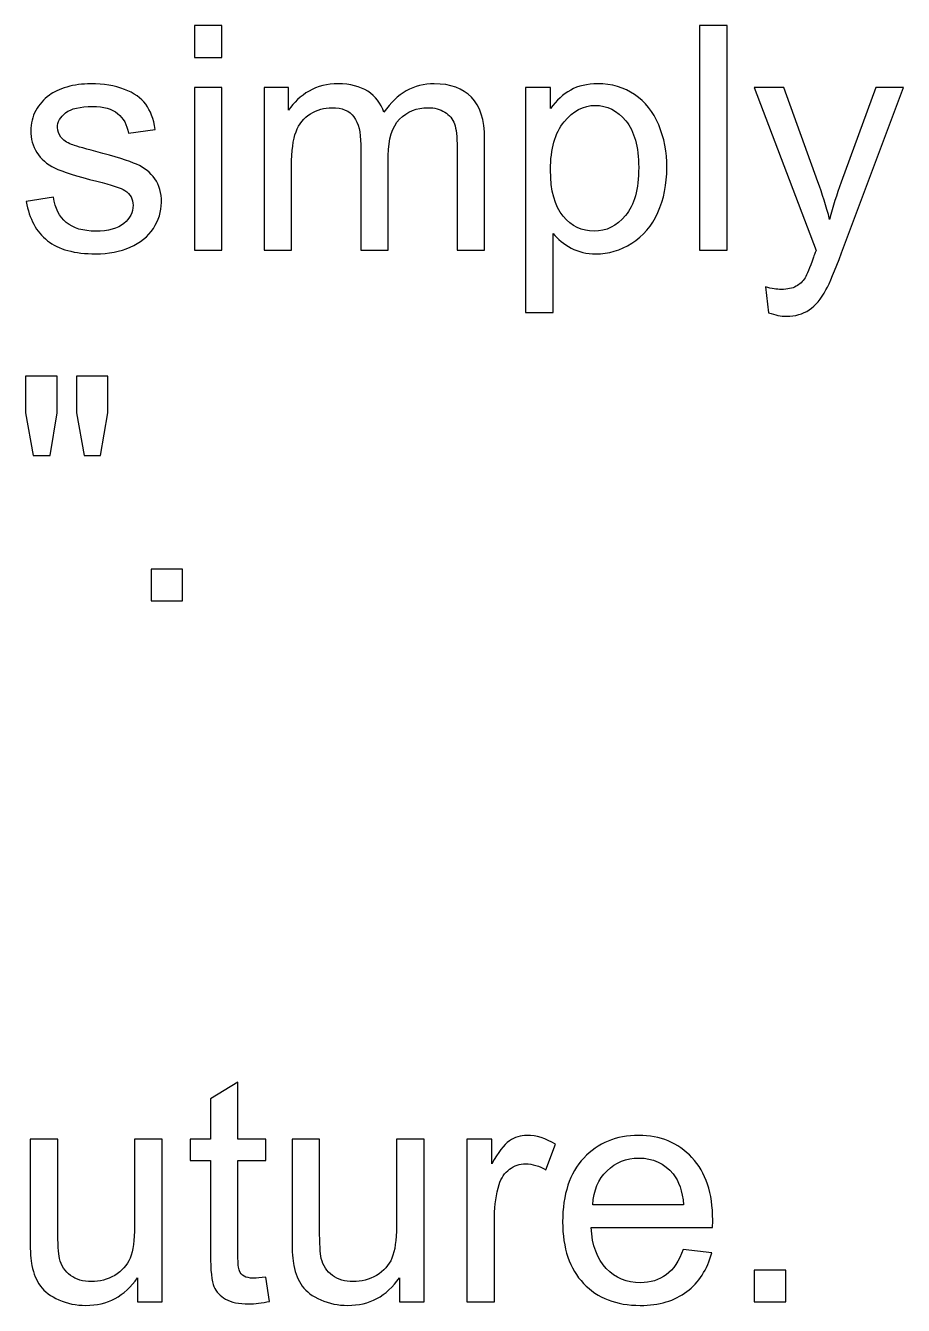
# Model space of a CAD drawing. Header units: millimetres. Extents: x -819 to 558, y -342 to 336.
# Drawn here: x -593 to -557.5, y -63.4 to -11.5 of the extents above; entities that cross this region are included whole.
import ezdxf

# ---------------------------------------------------------------- set-up
doc = ezdxf.new("R2010")
doc.units = ezdxf.units.MM
doc.header["$MEASUREMENT"] = 0
doc.layers.add('#Layer 1', color=7, linetype='Continuous')

msp = doc.modelspace()

# ---------------------------------------------------------------- linework, layer by layer
at = {"layer": '#Layer 1', "color": 250}
for points, knots in [([(-586.1765, -12.8317), (-586.1765, -12.8317), (-586.1765, -11.5469), (-586.1765, -11.5469), (-586.1765, -11.5469), (-586.1765, -11.5469), (-585.0589, -11.5469), (-585.0589, -11.5469), (-585.0589, -11.5469), (-585.0589, -11.5469), (-585.0589, -12.8317), (-585.0589, -12.8317), (-585.0589, -12.8317), (-585.0589, -12.8317), (-586.1765, -12.8317), (-586.1765, -12.8317)], [0, 0, 0, 0, 0.25, 0.25, 0.25, 0.25, 0.5, 0.5, 0.5, 0.5, 0.75, 0.75, 0.75, 0.75, 1, 1, 1, 1]), ([(-565.7422, -20.638), (-565.7422, -20.638), (-565.7422, -11.5469), (-565.7422, -11.5469), (-565.7422, -11.5469), (-565.7422, -11.5469), (-564.6267, -11.5469), (-564.6267, -11.5469), (-564.6267, -11.5469), (-564.6267, -11.5469), (-564.6267, -20.638), (-564.6267, -20.638), (-564.6267, -20.638), (-564.6267, -20.638), (-565.7422, -20.638), (-565.7422, -20.638)], [0, 0, 0, 0, 0.25, 0.25, 0.25, 0.25, 0.5, 0.5, 0.5, 0.5, 0.75, 0.75, 0.75, 0.75, 1, 1, 1, 1]), ([(-592.9773, -18.6716), (-592.9773, -18.6716), (-591.8745, -18.498), (-591.8745, -18.498), (-591.8745, -18.498), (-591.8131, -18.9404), (-591.6396, -19.2791), (-591.3559, -19.5162), (-591.3559, -19.5162), (-591.0744, -19.7511), (-590.6786, -19.8696), (-590.1685, -19.8696), (-590.1685, -19.8696), (-589.6563, -19.8696), (-589.2753, -19.7638), (-589.0276, -19.5564), (-589.0276, -19.5564), (-588.78, -19.3468), (-588.6551, -19.1013), (-588.6551, -18.8219), (-588.6551, -18.8219), (-588.6551, -18.5679), (-588.7651, -18.371), (-588.9853, -18.225), (-588.9853, -18.225), (-589.1377, -18.1255), (-589.5187, -18.0006), (-590.1262, -17.8482), (-590.1262, -17.8482), (-590.9432, -17.6408), (-591.5126, -17.463), (-591.828, -17.3106), (-591.828, -17.3106), (-592.1433, -17.1603), (-592.3846, -16.9508), (-592.5476, -16.6841), (-592.5476, -16.6841), (-592.7106, -16.4174), (-592.7932, -16.1231), (-592.7932, -15.8014), (-592.7932, -15.8014), (-592.7932, -15.5072), (-592.7254, -15.2363), (-592.59, -14.9865), (-592.59, -14.9865), (-592.4566, -14.7346), (-592.2725, -14.5272), (-592.0417, -14.3621), (-592.0417, -14.3621), (-591.8682, -14.2351), (-591.6311, -14.125), (-591.3327, -14.0361), (-591.3327, -14.0361), (-591.0321, -13.9472), (-590.7104, -13.9028), (-590.3675, -13.9028), (-590.3675, -13.9028), (-589.851, -13.9028), (-589.398, -13.979), (-589.0064, -14.1271), (-589.0064, -14.1271), (-588.6149, -14.2753), (-588.327, -14.4764), (-588.1407, -14.7304), (-588.1407, -14.7304), (-587.9545, -14.9865), (-587.8275, -15.3252), (-587.7576, -15.7506), (-587.7576, -15.7506), (-587.7576, -15.7506), (-588.8477, -15.9009), (-588.8477, -15.9009), (-588.8477, -15.9009), (-588.8985, -15.5622), (-589.0424, -15.2976), (-589.2795, -15.1071), (-589.2795, -15.1071), (-589.5166, -14.9166), (-589.8531, -14.8214), (-590.287, -14.8214), (-590.287, -14.8214), (-590.7993, -14.8214), (-591.1654, -14.9061), (-591.3835, -15.0754), (-591.3835, -15.0754), (-591.6036, -15.2447), (-591.7137, -15.4437), (-591.7137, -15.6702), (-591.7137, -15.6702), (-591.7137, -15.8162), (-591.6671, -15.9453), (-591.5761, -16.0618), (-591.5761, -16.0618), (-591.4851, -16.1824), (-591.3432, -16.2798), (-591.1485, -16.3602), (-591.1485, -16.3602), (-591.0363, -16.4004), (-590.7082, -16.4957), (-590.1621, -16.6438), (-590.1621, -16.6438), (-589.3726, -16.8555), (-588.8223, -17.027), (-588.5111, -17.1624), (-588.5111, -17.1624), (-588.1979, -17.2958), (-587.9523, -17.4926), (-587.7745, -17.7487), (-587.7745, -17.7487), (-587.5967, -18.0049), (-587.5078, -18.3224), (-587.5078, -18.7034), (-587.5078, -18.7034), (-587.5078, -19.0759), (-587.6179, -19.4251), (-587.8338, -19.7553), (-587.8338, -19.7553), (-588.0518, -20.0834), (-588.3651, -20.3374), (-588.7736, -20.5173), (-588.7736, -20.5173), (-589.1821, -20.6973), (-589.6457, -20.7862), (-590.1621, -20.7862), (-590.1621, -20.7862), (-591.0194, -20.7862), (-591.6713, -20.6084), (-592.1201, -20.2528), (-592.1201, -20.2528), (-592.5688, -19.8972), (-592.8545, -19.3701), (-592.9773, -18.6716)], [0, 0, 0, 0, 0.030303, 0.030303, 0.030303, 0.030303, 0.0606061, 0.0606061, 0.0606061, 0.0606061, 0.0909091, 0.0909091, 0.0909091, 0.0909091, 0.1212121, 0.1212121, 0.1212121, 0.1212121, 0.1515152, 0.1515152, 0.1515152, 0.1515152, 0.1818182, 0.1818182, 0.1818182, 0.1818182, 0.2121212, 0.2121212, 0.2121212, 0.2121212, 0.2424242, 0.2424242, 0.2424242, 0.2424242, 0.2727273, 0.2727273, 0.2727273, 0.2727273, 0.3030303, 0.3030303, 0.3030303, 0.3030303, 0.3333333, 0.3333333, 0.3333333, 0.3333333, 0.3636364, 0.3636364, 0.3636364, 0.3636364, 0.3939394, 0.3939394, 0.3939394, 0.3939394, 0.4242424, 0.4242424, 0.4242424, 0.4242424, 0.4545455, 0.4545455, 0.4545455, 0.4545455, 0.4848485, 0.4848485, 0.4848485, 0.4848485, 0.5151515, 0.5151515, 0.5151515, 0.5151515, 0.5454545, 0.5454545, 0.5454545, 0.5454545, 0.5757576, 0.5757576, 0.5757576, 0.5757576, 0.6060606, 0.6060606, 0.6060606, 0.6060606, 0.6363636, 0.6363636, 0.6363636, 0.6363636, 0.6666667, 0.6666667, 0.6666667, 0.6666667, 0.6969697, 0.6969697, 0.6969697, 0.6969697, 0.7272727, 0.7272727, 0.7272727, 0.7272727, 0.7575758, 0.7575758, 0.7575758, 0.7575758, 0.7878788, 0.7878788, 0.7878788, 0.7878788, 0.8181818, 0.8181818, 0.8181818, 0.8181818, 0.8484848, 0.8484848, 0.8484848, 0.8484848, 0.8787879, 0.8787879, 0.8787879, 0.8787879, 0.9090909, 0.9090909, 0.9090909, 0.9090909, 0.9393939, 0.9393939, 0.9393939, 0.9393939, 0.969697, 0.969697, 0.969697, 0.969697, 1, 1, 1, 1]), ([(-583.3592, -20.638), (-583.3592, -20.638), (-583.3592, -14.053), (-583.3592, -14.053), (-583.3592, -14.053), (-583.3592, -14.053), (-582.3622, -14.053), (-582.3622, -14.053), (-582.3622, -14.053), (-582.3622, -14.053), (-582.3622, -14.9759), (-582.3622, -14.9759), (-582.3622, -14.9759), (-582.1548, -14.6542), (-581.8796, -14.3938), (-581.5367, -14.1991), (-581.5367, -14.1991), (-581.1938, -14.0022), (-580.8023, -13.9028), (-580.3641, -13.9028), (-580.3641, -13.9028), (-579.8773, -13.9028), (-579.4772, -14.0044), (-579.1661, -14.2076), (-579.1661, -14.2076), (-578.8528, -14.4108), (-578.6327, -14.6923), (-578.5057, -15.0563), (-578.5057, -15.0563), (-577.9829, -14.288), (-577.3055, -13.9028), (-576.4716, -13.9028), (-576.4716, -13.9028), (-575.8175, -13.9028), (-575.3159, -14.0848), (-574.9645, -14.4467), (-574.9645, -14.4467), (-574.6131, -14.8087), (-574.4374, -15.3654), (-574.4374, -16.1168), (-574.4374, -16.1168), (-574.4374, -16.1168), (-574.4374, -20.638), (-574.4374, -20.638), (-574.4374, -20.638), (-574.4374, -20.638), (-575.5466, -20.638), (-575.5466, -20.638), (-575.5466, -20.638), (-575.5466, -20.638), (-575.5466, -16.4893), (-575.5466, -16.4893), (-575.5466, -16.4893), (-575.5466, -16.0427), (-575.5826, -15.721), (-575.6545, -15.5241), (-575.6545, -15.5241), (-575.7286, -15.3294), (-575.8598, -15.1706), (-576.0482, -15.05), (-576.0482, -15.05), (-576.2387, -14.9315), (-576.4631, -14.8701), (-576.7192, -14.8701), (-576.7192, -14.8701), (-577.1828, -14.8701), (-577.5659, -15.0246), (-577.8728, -15.3336), (-577.8728, -15.3336), (-578.1776, -15.6405), (-578.3321, -16.1337), (-578.3321, -16.8111), (-578.3321, -16.8111), (-578.3321, -16.8111), (-578.3321, -20.638), (-578.3321, -20.638), (-578.3321, -20.638), (-578.3321, -20.638), (-579.4476, -20.638), (-579.4476, -20.638), (-579.4476, -20.638), (-579.4476, -20.638), (-579.4476, -16.3602), (-579.4476, -16.3602), (-579.4476, -16.3602), (-579.4476, -15.8628), (-579.5386, -15.4903), (-579.7206, -15.2426), (-579.7206, -15.2426), (-579.9027, -14.995), (-580.199, -14.8701), (-580.6139, -14.8701), (-580.6139, -14.8701), (-580.9271, -14.8701), (-581.2171, -14.9526), (-581.4838, -15.1198), (-581.4838, -15.1198), (-581.7505, -15.2849), (-581.9453, -15.5262), (-582.0638, -15.8437), (-582.0638, -15.8437), (-582.1844, -16.1634), (-582.2437, -16.6227), (-582.2437, -17.2217), (-582.2437, -17.2217), (-582.2437, -17.2217), (-582.2437, -20.638), (-582.2437, -20.638), (-582.2437, -20.638), (-582.2437, -20.638), (-583.3592, -20.638), (-583.3592, -20.638)], [0, 0, 0, 0, 0.0357143, 0.0357143, 0.0357143, 0.0357143, 0.0714286, 0.0714286, 0.0714286, 0.0714286, 0.1071429, 0.1071429, 0.1071429, 0.1071429, 0.1428571, 0.1428571, 0.1428571, 0.1428571, 0.1785714, 0.1785714, 0.1785714, 0.1785714, 0.2142857, 0.2142857, 0.2142857, 0.2142857, 0.25, 0.25, 0.25, 0.25, 0.2857143, 0.2857143, 0.2857143, 0.2857143, 0.3214286, 0.3214286, 0.3214286, 0.3214286, 0.3571429, 0.3571429, 0.3571429, 0.3571429, 0.3928571, 0.3928571, 0.3928571, 0.3928571, 0.4285714, 0.4285714, 0.4285714, 0.4285714, 0.4642857, 0.4642857, 0.4642857, 0.4642857, 0.5, 0.5, 0.5, 0.5, 0.5357143, 0.5357143, 0.5357143, 0.5357143, 0.5714286, 0.5714286, 0.5714286, 0.5714286, 0.6071429, 0.6071429, 0.6071429, 0.6071429, 0.6428571, 0.6428571, 0.6428571, 0.6428571, 0.6785714, 0.6785714, 0.6785714, 0.6785714, 0.7142857, 0.7142857, 0.7142857, 0.7142857, 0.75, 0.75, 0.75, 0.75, 0.7857143, 0.7857143, 0.7857143, 0.7857143, 0.8214286, 0.8214286, 0.8214286, 0.8214286, 0.8571429, 0.8571429, 0.8571429, 0.8571429, 0.8928571, 0.8928571, 0.8928571, 0.8928571, 0.9285714, 0.9285714, 0.9285714, 0.9285714, 0.9642857, 0.9642857, 0.9642857, 0.9642857, 1, 1, 1, 1]), ([(-572.7801, -23.1611), (-572.7801, -23.1611), (-572.7801, -14.053), (-572.7801, -14.053), (-572.7801, -14.053), (-572.7801, -14.053), (-571.7641, -14.053), (-571.7641, -14.053), (-571.7641, -14.053), (-571.7641, -14.053), (-571.7641, -14.9082), (-571.7641, -14.9082), (-571.7641, -14.9082), (-571.5249, -14.5737), (-571.254, -14.3219), (-570.9513, -14.1546), (-570.9513, -14.1546), (-570.6507, -13.9874), (-570.2845, -13.9028), (-569.8549, -13.9028), (-569.8549, -13.9028), (-569.2918, -13.9028), (-568.7965, -14.0488), (-568.3668, -14.3367), (-568.3668, -14.3367), (-567.935, -14.6267), (-567.6112, -15.0352), (-567.3932, -15.5622), (-567.3932, -15.5622), (-567.173, -16.0893), (-567.063, -16.6671), (-567.063, -17.2958), (-567.063, -17.2958), (-567.063, -17.9689), (-567.1836, -18.5764), (-567.427, -19.1161), (-567.427, -19.1161), (-567.6683, -19.6559), (-568.0197, -20.0686), (-568.4811, -20.3565), (-568.4811, -20.3565), (-568.9426, -20.6422), (-569.4273, -20.7862), (-569.9353, -20.7862), (-569.9353, -20.7862), (-570.3078, -20.7862), (-570.6401, -20.7079), (-570.9365, -20.5512), (-570.9365, -20.5512), (-571.2328, -20.3946), (-571.4741, -20.1956), (-571.6646, -19.9564), (-571.6646, -19.9564), (-571.6646, -19.9564), (-571.6646, -23.1611), (-571.6646, -23.1611), (-571.6646, -23.1611), (-571.6646, -23.1611), (-572.7801, -23.1611), (-572.7801, -23.1611)], [0, 0, 0, 0, 0.0666667, 0.0666667, 0.0666667, 0.0666667, 0.1333333, 0.1333333, 0.1333333, 0.1333333, 0.2, 0.2, 0.2, 0.2, 0.2666667, 0.2666667, 0.2666667, 0.2666667, 0.3333333, 0.3333333, 0.3333333, 0.3333333, 0.4, 0.4, 0.4, 0.4, 0.4666667, 0.4666667, 0.4666667, 0.4666667, 0.5333333, 0.5333333, 0.5333333, 0.5333333, 0.6, 0.6, 0.6, 0.6, 0.6666667, 0.6666667, 0.6666667, 0.6666667, 0.7333333, 0.7333333, 0.7333333, 0.7333333, 0.8, 0.8, 0.8, 0.8, 0.8666667, 0.8666667, 0.8666667, 0.8666667, 0.9333333, 0.9333333, 0.9333333, 0.9333333, 1, 1, 1, 1]), ([(-586.1765, -20.638), (-586.1765, -20.638), (-586.1765, -14.053), (-586.1765, -14.053), (-586.1765, -14.053), (-586.1765, -14.053), (-585.0589, -14.053), (-585.0589, -14.053), (-585.0589, -14.053), (-585.0589, -14.053), (-585.0589, -20.638), (-585.0589, -20.638), (-585.0589, -20.638), (-585.0589, -20.638), (-586.1765, -20.638), (-586.1765, -20.638)], [0, 0, 0, 0, 0.25, 0.25, 0.25, 0.25, 0.5, 0.5, 0.5, 0.5, 0.75, 0.75, 0.75, 0.75, 1, 1, 1, 1]), ([(-562.9461, -23.1738), (-562.9461, -23.1738), (-563.071, -22.126), (-563.071, -22.126), (-563.071, -22.126), (-562.8254, -22.1916), (-562.6138, -22.2255), (-562.4317, -22.2255), (-562.4317, -22.2255), (-562.1841, -22.2255), (-561.9851, -22.1832), (-561.837, -22.1006), (-561.837, -22.1006), (-561.6867, -22.0181), (-561.566, -21.9038), (-561.4708, -21.7535), (-561.4708, -21.7535), (-561.3988, -21.6434), (-561.2866, -21.3661), (-561.13, -20.9238), (-561.13, -20.9238), (-561.1088, -20.8603), (-561.075, -20.7714), (-561.0305, -20.6507), (-561.0305, -20.6507), (-561.0305, -20.6507), (-563.5282, -14.053), (-563.5282, -14.053), (-563.5282, -14.053), (-563.5282, -14.053), (-562.3259, -14.053), (-562.3259, -14.053), (-562.3259, -14.053), (-562.3259, -14.053), (-560.9543, -17.8652), (-560.9543, -17.8652), (-560.9543, -17.8652), (-560.7786, -18.3499), (-560.6178, -18.8579), (-560.4781, -19.3913), (-560.4781, -19.3913), (-560.3489, -18.879), (-560.1965, -18.3795), (-560.0187, -17.8906), (-560.0187, -17.8906), (-560.0187, -17.8906), (-558.6112, -14.053), (-558.6112, -14.053), (-558.6112, -14.053), (-558.6112, -14.053), (-557.4957, -14.053), (-557.4957, -14.053), (-557.4957, -14.053), (-557.4957, -14.053), (-559.9997, -20.7502), (-559.9997, -20.7502), (-559.9997, -20.7502), (-560.2685, -21.4741), (-560.4781, -21.9715), (-560.6262, -22.2446), (-560.6262, -22.2446), (-560.8252, -22.6129), (-561.0517, -22.8817), (-561.3078, -23.0531), (-561.3078, -23.0531), (-561.566, -23.2246), (-561.8708, -23.3114), (-562.2264, -23.3114), (-562.2264, -23.3114), (-562.4423, -23.3114), (-562.6815, -23.2648), (-562.9461, -23.1738)], [0, 0, 0, 0, 0.0555556, 0.0555556, 0.0555556, 0.0555556, 0.1111111, 0.1111111, 0.1111111, 0.1111111, 0.1666667, 0.1666667, 0.1666667, 0.1666667, 0.2222222, 0.2222222, 0.2222222, 0.2222222, 0.2777778, 0.2777778, 0.2777778, 0.2777778, 0.3333333, 0.3333333, 0.3333333, 0.3333333, 0.3888889, 0.3888889, 0.3888889, 0.3888889, 0.4444444, 0.4444444, 0.4444444, 0.4444444, 0.5, 0.5, 0.5, 0.5, 0.5555556, 0.5555556, 0.5555556, 0.5555556, 0.6111111, 0.6111111, 0.6111111, 0.6111111, 0.6666667, 0.6666667, 0.6666667, 0.6666667, 0.7222222, 0.7222222, 0.7222222, 0.7222222, 0.7777778, 0.7777778, 0.7777778, 0.7777778, 0.8333333, 0.8333333, 0.8333333, 0.8333333, 0.8888889, 0.8888889, 0.8888889, 0.8888889, 0.9444444, 0.9444444, 0.9444444, 0.9444444, 1, 1, 1, 1]), ([(-571.7704, -17.3826), (-571.7704, -18.2292), (-571.599, -18.8558), (-571.2561, -19.2622), (-571.2561, -19.2622), (-570.9132, -19.6664), (-570.4962, -19.8696), (-570.0094, -19.8696), (-570.0094, -19.8696), (-569.5141, -19.8696), (-569.0886, -19.6601), (-568.7351, -19.2389), (-568.7351, -19.2389), (-568.3817, -18.8198), (-568.2039, -18.17), (-568.2039, -17.2894), (-568.2039, -17.2894), (-568.2039, -16.4491), (-568.3774, -15.8226), (-568.7224, -15.4035), (-568.7224, -15.4035), (-569.0675, -14.9865), (-569.4802, -14.7769), (-569.9586, -14.7769), (-569.9586, -14.7769), (-570.4348, -14.7769), (-570.856, -14.9992), (-571.2222, -15.4437), (-571.2222, -15.4437), (-571.5884, -15.8882), (-571.7704, -16.5359), (-571.7704, -17.3826)], [0, 0, 0, 0, 0.125, 0.125, 0.125, 0.125, 0.25, 0.25, 0.25, 0.25, 0.375, 0.375, 0.375, 0.375, 0.5, 0.5, 0.5, 0.5, 0.625, 0.625, 0.625, 0.625, 0.75, 0.75, 0.75, 0.75, 0.875, 0.875, 0.875, 0.875, 1, 1, 1, 1]), ([(-592.6918, -28.9544), (-592.6918, -28.9544), (-593.0029, -27.2229), (-593.0029, -27.2229), (-593.0029, -27.2229), (-593.0029, -27.2229), (-593.0029, -25.7349), (-593.0029, -25.7349), (-593.0029, -25.7349), (-593.0029, -25.7349), (-591.7308, -25.7349), (-591.7308, -25.7349), (-591.7308, -25.7349), (-591.7308, -25.7349), (-591.7308, -27.2229), (-591.7308, -27.2229), (-591.7308, -27.2229), (-591.7308, -27.2229), (-592.0102, -28.9544), (-592.0102, -28.9544), (-592.0102, -28.9544), (-592.0102, -28.9544), (-592.6918, -28.9544), (-592.6918, -28.9544)], [0, 0, 0, 0, 0.1666667, 0.1666667, 0.1666667, 0.1666667, 0.3333333, 0.3333333, 0.3333333, 0.3333333, 0.5, 0.5, 0.5, 0.5, 0.6666667, 0.6666667, 0.6666667, 0.6666667, 0.8333333, 0.8333333, 0.8333333, 0.8333333, 1, 1, 1, 1]), ([(-590.6386, -28.9544), (-590.6386, -28.9544), (-590.9434, -27.2229), (-590.9434, -27.2229), (-590.9434, -27.2229), (-590.9434, -27.2229), (-590.9434, -25.7349), (-590.9434, -25.7349), (-590.9434, -25.7349), (-590.9434, -25.7349), (-589.6713, -25.7349), (-589.6713, -25.7349), (-589.6713, -25.7349), (-589.6713, -25.7349), (-589.6713, -27.2229), (-589.6713, -27.2229), (-589.6713, -27.2229), (-589.6713, -27.2229), (-589.9697, -28.9544), (-589.9697, -28.9544), (-589.9697, -28.9544), (-589.9697, -28.9544), (-590.6386, -28.9544), (-590.6386, -28.9544)], [0, 0, 0, 0, 0.1666667, 0.1666667, 0.1666667, 0.1666667, 0.3333333, 0.3333333, 0.3333333, 0.3333333, 0.5, 0.5, 0.5, 0.5, 0.6666667, 0.6666667, 0.6666667, 0.6666667, 0.8333333, 0.8333333, 0.8333333, 0.8333333, 1, 1, 1, 1]), ([(-587.9229, -34.826), (-587.9229, -34.826), (-587.9229, -33.5539), (-587.9229, -33.5539), (-587.9229, -33.5539), (-587.9229, -33.5539), (-586.6508, -33.5539), (-586.6508, -33.5539), (-586.6508, -33.5539), (-586.6508, -33.5539), (-586.6508, -34.826), (-586.6508, -34.826), (-586.6508, -34.826), (-586.6508, -34.826), (-587.9229, -34.826), (-587.9229, -34.826)], [0, 0, 0, 0, 0.25, 0.25, 0.25, 0.25, 0.5, 0.5, 0.5, 0.5, 0.75, 0.75, 0.75, 0.75, 1, 1, 1, 1]), ([(-583.2916, -62.2029), (-583.2916, -62.2029), (-583.1307, -63.1893), (-583.1307, -63.1893), (-583.1307, -63.1893), (-583.444, -63.2549), (-583.7255, -63.2888), (-583.9732, -63.2888), (-583.9732, -63.2888), (-584.3796, -63.2888), (-584.6928, -63.2253), (-584.9172, -63.0962), (-584.9172, -63.0962), (-585.1395, -62.9692), (-585.2961, -62.7998), (-585.3871, -62.5903), (-585.3871, -62.5903), (-585.4781, -62.3828), (-585.5247, -61.9426), (-585.5247, -61.2737), (-585.5247, -61.2737), (-585.5247, -61.2737), (-585.5247, -57.4849), (-585.5247, -57.4849), (-585.5247, -57.4849), (-585.5247, -57.4849), (-586.3438, -57.4849), (-586.3438, -57.4849), (-586.3438, -57.4849), (-586.3438, -57.4849), (-586.3438, -56.617), (-586.3438, -56.617), (-586.3438, -56.617), (-586.3438, -56.617), (-585.5247, -56.617), (-585.5247, -56.617), (-585.5247, -56.617), (-585.5247, -56.617), (-585.5247, -54.9851), (-585.5247, -54.9851), (-585.5247, -54.9851), (-585.5247, -54.9851), (-584.4134, -54.3162), (-584.4134, -54.3162), (-584.4134, -54.3162), (-584.4134, -54.3162), (-584.4134, -56.617), (-584.4134, -56.617), (-584.4134, -56.617), (-584.4134, -56.617), (-583.2916, -56.617), (-583.2916, -56.617), (-583.2916, -56.617), (-583.2916, -56.617), (-583.2916, -57.4849), (-583.2916, -57.4849), (-583.2916, -57.4849), (-583.2916, -57.4849), (-584.4134, -57.4849), (-584.4134, -57.4849), (-584.4134, -57.4849), (-584.4134, -57.4849), (-584.4134, -61.3351), (-584.4134, -61.3351), (-584.4134, -61.3351), (-584.4134, -61.6547), (-584.3944, -61.8579), (-584.3563, -61.9489), (-584.3563, -61.9489), (-584.3161, -62.0399), (-584.2526, -62.1119), (-584.1637, -62.1669), (-584.1637, -62.1669), (-584.0748, -62.2199), (-583.9478, -62.2474), (-583.7827, -62.2474), (-583.7827, -62.2474), (-583.6578, -62.2474), (-583.4948, -62.2326), (-583.2916, -62.2029)], [0, 0, 0, 0, 0.05, 0.05, 0.05, 0.05, 0.1, 0.1, 0.1, 0.1, 0.15, 0.15, 0.15, 0.15, 0.2, 0.2, 0.2, 0.2, 0.25, 0.25, 0.25, 0.25, 0.3, 0.3, 0.3, 0.3, 0.35, 0.35, 0.35, 0.35, 0.4, 0.4, 0.4, 0.4, 0.45, 0.45, 0.45, 0.45, 0.5, 0.5, 0.5, 0.5, 0.55, 0.55, 0.55, 0.55, 0.6, 0.6, 0.6, 0.6, 0.65, 0.65, 0.65, 0.65, 0.7, 0.7, 0.7, 0.7, 0.75, 0.75, 0.75, 0.75, 0.8, 0.8, 0.8, 0.8, 0.85, 0.85, 0.85, 0.85, 0.9, 0.9, 0.9, 0.9, 0.95, 0.95, 0.95, 0.95, 1, 1, 1, 1]), ([(-588.4753, -63.202), (-588.4753, -63.202), (-588.4753, -62.2347), (-588.4753, -62.2347), (-588.4753, -62.2347), (-588.9897, -62.9797), (-589.686, -63.3502), (-590.5666, -63.3502), (-590.5666, -63.3502), (-590.9539, -63.3502), (-591.318, -63.2761), (-591.6545, -63.1279), (-591.6545, -63.1279), (-591.9911, -62.9797), (-592.2409, -62.7914), (-592.4038, -62.567), (-592.4038, -62.567), (-592.5689, -62.3405), (-592.6832, -62.0653), (-592.7489, -61.7394), (-592.7489, -61.7394), (-592.7933, -61.5192), (-592.8166, -61.1721), (-592.8166, -60.6959), (-592.8166, -60.6959), (-592.8166, -60.6959), (-592.8166, -56.617), (-592.8166, -56.617), (-592.8166, -56.617), (-592.8166, -56.617), (-591.7011, -56.617), (-591.7011, -56.617), (-591.7011, -56.617), (-591.7011, -56.617), (-591.7011, -60.2683), (-591.7011, -60.2683), (-591.7011, -60.2683), (-591.7011, -60.8525), (-591.6778, -61.2441), (-591.6334, -61.4473), (-591.6334, -61.4473), (-591.5614, -61.7415), (-591.4132, -61.9701), (-591.1868, -62.1394), (-591.1868, -62.1394), (-590.9582, -62.3066), (-590.6766, -62.3892), (-590.3422, -62.3892), (-590.3422, -62.3892), (-590.0078, -62.3892), (-589.6945, -62.3045), (-589.4003, -62.1331), (-589.4003, -62.1331), (-589.1061, -61.9616), (-588.8986, -61.7267), (-588.778, -61.4325), (-588.778, -61.4325), (-588.6552, -61.1361), (-588.5938, -60.7064), (-588.5938, -60.1455), (-588.5938, -60.1455), (-588.5938, -60.1455), (-588.5938, -56.617), (-588.5938, -56.617), (-588.5938, -56.617), (-588.5938, -56.617), (-587.4784, -56.617), (-587.4784, -56.617), (-587.4784, -56.617), (-587.4784, -56.617), (-587.4784, -63.202), (-587.4784, -63.202), (-587.4784, -63.202), (-587.4784, -63.202), (-588.4753, -63.202), (-588.4753, -63.202)], [0, 0, 0, 0, 0.0526316, 0.0526316, 0.0526316, 0.0526316, 0.1052632, 0.1052632, 0.1052632, 0.1052632, 0.1578947, 0.1578947, 0.1578947, 0.1578947, 0.2105263, 0.2105263, 0.2105263, 0.2105263, 0.2631579, 0.2631579, 0.2631579, 0.2631579, 0.3157895, 0.3157895, 0.3157895, 0.3157895, 0.3684211, 0.3684211, 0.3684211, 0.3684211, 0.4210526, 0.4210526, 0.4210526, 0.4210526, 0.4736842, 0.4736842, 0.4736842, 0.4736842, 0.5263158, 0.5263158, 0.5263158, 0.5263158, 0.5789474, 0.5789474, 0.5789474, 0.5789474, 0.6315789, 0.6315789, 0.6315789, 0.6315789, 0.6842105, 0.6842105, 0.6842105, 0.6842105, 0.7368421, 0.7368421, 0.7368421, 0.7368421, 0.7894737, 0.7894737, 0.7894737, 0.7894737, 0.8421053, 0.8421053, 0.8421053, 0.8421053, 0.8947368, 0.8947368, 0.8947368, 0.8947368, 0.9473684, 0.9473684, 0.9473684, 0.9473684, 1, 1, 1, 1]), ([(-577.8835, -63.202), (-577.8835, -63.202), (-577.8835, -62.2347), (-577.8835, -62.2347), (-577.8835, -62.2347), (-578.3979, -62.9797), (-579.0942, -63.3502), (-579.9748, -63.3502), (-579.9748, -63.3502), (-580.3621, -63.3502), (-580.7262, -63.2761), (-581.0627, -63.1279), (-581.0627, -63.1279), (-581.3993, -62.9797), (-581.6491, -62.7914), (-581.812, -62.567), (-581.812, -62.567), (-581.9771, -62.3405), (-582.0914, -62.0653), (-582.1571, -61.7394), (-582.1571, -61.7394), (-582.2015, -61.5192), (-582.2248, -61.1721), (-582.2248, -60.6959), (-582.2248, -60.6959), (-582.2248, -60.6959), (-582.2248, -56.617), (-582.2248, -56.617), (-582.2248, -56.617), (-582.2248, -56.617), (-581.1093, -56.617), (-581.1093, -56.617), (-581.1093, -56.617), (-581.1093, -56.617), (-581.1093, -60.2683), (-581.1093, -60.2683), (-581.1093, -60.2683), (-581.1093, -60.8525), (-581.086, -61.2441), (-581.0416, -61.4473), (-581.0416, -61.4473), (-580.9696, -61.7415), (-580.8214, -61.9701), (-580.595, -62.1394), (-580.595, -62.1394), (-580.3664, -62.3066), (-580.0848, -62.3892), (-579.7504, -62.3892), (-579.7504, -62.3892), (-579.416, -62.3892), (-579.1027, -62.3045), (-578.8085, -62.1331), (-578.8085, -62.1331), (-578.5143, -61.9616), (-578.3068, -61.7267), (-578.1862, -61.4325), (-578.1862, -61.4325), (-578.0634, -61.1361), (-578.002, -60.7064), (-578.002, -60.1455), (-578.002, -60.1455), (-578.002, -60.1455), (-578.002, -56.617), (-578.002, -56.617), (-578.002, -56.617), (-578.002, -56.617), (-576.8866, -56.617), (-576.8866, -56.617), (-576.8866, -56.617), (-576.8866, -56.617), (-576.8866, -63.202), (-576.8866, -63.202), (-576.8866, -63.202), (-576.8866, -63.202), (-577.8835, -63.202), (-577.8835, -63.202)], [0, 0, 0, 0, 0.0526316, 0.0526316, 0.0526316, 0.0526316, 0.1052632, 0.1052632, 0.1052632, 0.1052632, 0.1578947, 0.1578947, 0.1578947, 0.1578947, 0.2105263, 0.2105263, 0.2105263, 0.2105263, 0.2631579, 0.2631579, 0.2631579, 0.2631579, 0.3157895, 0.3157895, 0.3157895, 0.3157895, 0.3684211, 0.3684211, 0.3684211, 0.3684211, 0.4210526, 0.4210526, 0.4210526, 0.4210526, 0.4736842, 0.4736842, 0.4736842, 0.4736842, 0.5263158, 0.5263158, 0.5263158, 0.5263158, 0.5789474, 0.5789474, 0.5789474, 0.5789474, 0.6315789, 0.6315789, 0.6315789, 0.6315789, 0.6842105, 0.6842105, 0.6842105, 0.6842105, 0.7368421, 0.7368421, 0.7368421, 0.7368421, 0.7894737, 0.7894737, 0.7894737, 0.7894737, 0.8421053, 0.8421053, 0.8421053, 0.8421053, 0.8947368, 0.8947368, 0.8947368, 0.8947368, 0.9473684, 0.9473684, 0.9473684, 0.9473684, 1, 1, 1, 1]), ([(-575.1488, -63.202), (-575.1488, -63.202), (-575.1488, -56.617), (-575.1488, -56.617), (-575.1488, -56.617), (-575.1488, -56.617), (-574.1455, -56.617), (-574.1455, -56.617), (-574.1455, -56.617), (-574.1455, -56.617), (-574.1455, -57.614), (-574.1455, -57.614), (-574.1455, -57.614), (-573.8894, -57.1483), (-573.6523, -56.8393), (-573.4343, -56.6911), (-573.4343, -56.6911), (-573.2184, -56.543), (-572.9792, -56.4668), (-572.7189, -56.4668), (-572.7189, -56.4668), (-572.3421, -56.4668), (-571.9611, -56.5874), (-571.5716, -56.8266), (-571.5716, -56.8266), (-571.5716, -56.8266), (-571.9569, -57.8638), (-571.9569, -57.8638), (-571.9569, -57.8638), (-572.2278, -57.7008), (-572.5008, -57.6203), (-572.7739, -57.6203), (-572.7739, -57.6203), (-573.0194, -57.6203), (-573.2374, -57.6944), (-573.4322, -57.8405), (-573.4322, -57.8405), (-573.6269, -57.9886), (-573.7645, -58.1918), (-573.847, -58.4522), (-573.847, -58.4522), (-573.9719, -58.848), (-574.0333, -59.2819), (-574.0333, -59.7539), (-574.0333, -59.7539), (-574.0333, -59.7539), (-574.0333, -63.202), (-574.0333, -63.202), (-574.0333, -63.202), (-574.0333, -63.202), (-575.1488, -63.202), (-575.1488, -63.202)], [0, 0, 0, 0, 0.0769231, 0.0769231, 0.0769231, 0.0769231, 0.1538462, 0.1538462, 0.1538462, 0.1538462, 0.2307692, 0.2307692, 0.2307692, 0.2307692, 0.3076923, 0.3076923, 0.3076923, 0.3076923, 0.3846154, 0.3846154, 0.3846154, 0.3846154, 0.4615385, 0.4615385, 0.4615385, 0.4615385, 0.5384615, 0.5384615, 0.5384615, 0.5384615, 0.6153846, 0.6153846, 0.6153846, 0.6153846, 0.6923077, 0.6923077, 0.6923077, 0.6923077, 0.7692308, 0.7692308, 0.7692308, 0.7692308, 0.8461538, 0.8461538, 0.8461538, 0.8461538, 0.9230769, 0.9230769, 0.9230769, 0.9230769, 1, 1, 1, 1]), ([(-566.4006, -61.0811), (-566.4006, -61.0811), (-565.247, -61.2229), (-565.247, -61.2229), (-565.247, -61.2229), (-565.4291, -61.8981), (-565.7656, -62.4209), (-566.2567, -62.7935), (-566.2567, -62.7935), (-566.7499, -63.1639), (-567.3785, -63.3502), (-568.1426, -63.3502), (-568.1426, -63.3502), (-569.1057, -63.3502), (-569.8698, -63.0538), (-570.4329, -62.4612), (-570.4329, -62.4612), (-570.998, -61.8685), (-571.2795, -61.0366), (-571.2795, -59.9656), (-571.2795, -59.9656), (-571.2795, -58.8565), (-570.9938, -57.9971), (-570.4244, -57.3854), (-570.4244, -57.3854), (-569.8529, -56.7737), (-569.1142, -56.4668), (-568.204, -56.4668), (-568.204, -56.4668), (-567.3235, -56.4668), (-566.6038, -56.7673), (-566.0471, -57.3663), (-566.0471, -57.3663), (-565.4883, -57.9654), (-565.2089, -58.8099), (-565.2089, -59.8958), (-565.2089, -59.8958), (-565.2089, -59.9635), (-565.211, -60.063), (-565.2153, -60.1942), (-565.2153, -60.1942), (-565.2153, -60.1942), (-570.1259, -60.1942), (-570.1259, -60.1942), (-570.1259, -60.1942), (-570.0857, -60.9181), (-569.8804, -61.4727), (-569.5121, -61.8558), (-569.5121, -61.8558), (-569.1438, -62.241), (-568.6866, -62.4336), (-568.1363, -62.4336), (-568.1363, -62.4336), (-567.7278, -62.4336), (-567.3785, -62.3257), (-567.0885, -62.1098), (-567.0885, -62.1098), (-566.7985, -61.896), (-566.5699, -61.5531), (-566.4006, -61.0811)], [0, 0, 0, 0, 0.0666667, 0.0666667, 0.0666667, 0.0666667, 0.1333333, 0.1333333, 0.1333333, 0.1333333, 0.2, 0.2, 0.2, 0.2, 0.2666667, 0.2666667, 0.2666667, 0.2666667, 0.3333333, 0.3333333, 0.3333333, 0.3333333, 0.4, 0.4, 0.4, 0.4, 0.4666667, 0.4666667, 0.4666667, 0.4666667, 0.5333333, 0.5333333, 0.5333333, 0.5333333, 0.6, 0.6, 0.6, 0.6, 0.6666667, 0.6666667, 0.6666667, 0.6666667, 0.7333333, 0.7333333, 0.7333333, 0.7333333, 0.8, 0.8, 0.8, 0.8, 0.8666667, 0.8666667, 0.8666667, 0.8666667, 0.9333333, 0.9333333, 0.9333333, 0.9333333, 1, 1, 1, 1]), ([(-570.0646, -59.2756), (-570.0646, -59.2756), (-566.3879, -59.2756), (-566.3879, -59.2756), (-566.3879, -59.2756), (-566.4366, -58.7231), (-566.5784, -58.3061), (-566.8091, -58.031), (-566.8091, -58.031), (-567.1647, -57.6013), (-567.6262, -57.3854), (-568.1913, -57.3854), (-568.1913, -57.3854), (-568.7035, -57.3854), (-569.1353, -57.5568), (-569.4846, -57.8997), (-569.4846, -57.8997), (-569.8338, -58.2426), (-570.0265, -58.702), (-570.0646, -59.2756)], [0, 0, 0, 0, 0.2, 0.2, 0.2, 0.2, 0.4, 0.4, 0.4, 0.4, 0.6, 0.6, 0.6, 0.6, 0.8, 0.8, 0.8, 0.8, 1, 1, 1, 1]), ([(-563.5283, -63.202), (-563.5283, -63.202), (-563.5283, -61.9299), (-563.5283, -61.9299), (-563.5283, -61.9299), (-563.5283, -61.9299), (-562.2562, -61.9299), (-562.2562, -61.9299), (-562.2562, -61.9299), (-562.2562, -61.9299), (-562.2562, -63.202), (-562.2562, -63.202), (-562.2562, -63.202), (-562.2562, -63.202), (-563.5283, -63.202), (-563.5283, -63.202)], [0, 0, 0, 0, 0.25, 0.25, 0.25, 0.25, 0.5, 0.5, 0.5, 0.5, 0.75, 0.75, 0.75, 0.75, 1, 1, 1, 1])]:
    msp.add_open_spline(points, degree=3, knots=knots, dxfattribs=at)

doc.saveas('drawing.dxf')
